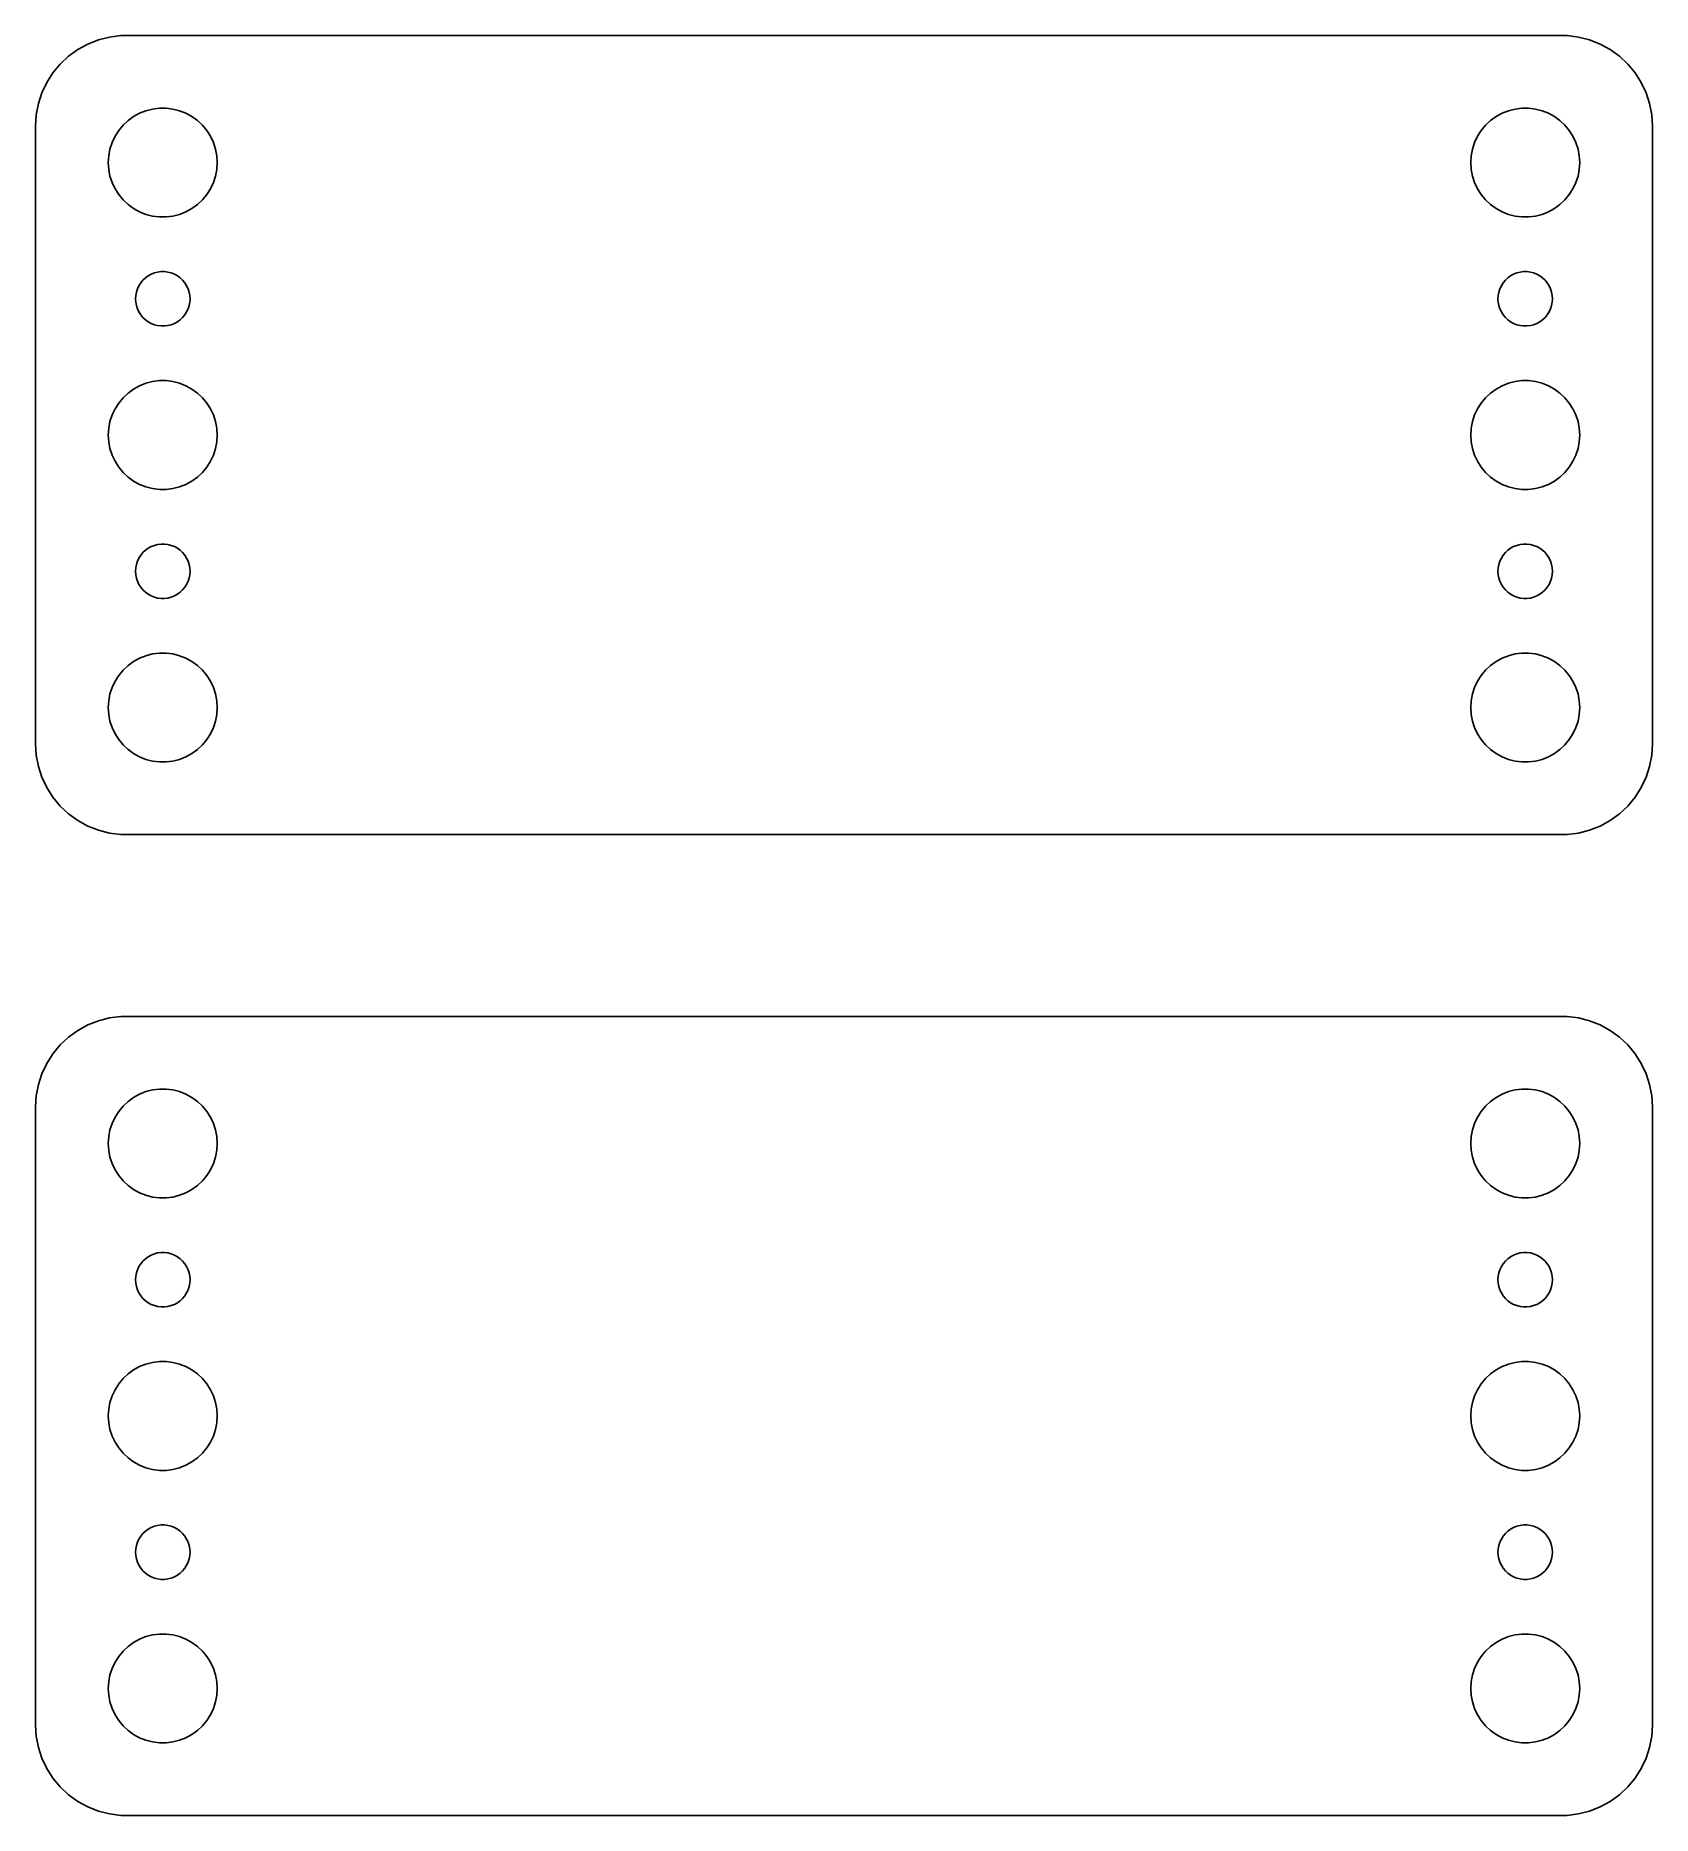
# Model space of a CAD drawing. Header units: metres. Extents: x -44.5 to 44.5, y 86 to 184.
import ezdxf

# ---------------------------------------------------------------- set-up
doc = ezdxf.new("R2010")
doc.units = ezdxf.units.M

msp = doc.modelspace()

# ---------------------------------------------------------------- linework, layer by layer
for p, q in [((-41.6289, 183.524), (-42.1791, 183.222)), ((-41.0451, 183.755), (-41.6289, 183.524)), ((-40.4369, 183.911), (-41.0451, 183.755)), ((-39.8139, 183.99), (-40.4369, 183.911)), ((39.8139, 183.99), (-39.8139, 183.99)), ((40.4369, 183.911), (39.8139, 183.99)), ((41.0451, 183.755), (40.4369, 183.911)), ((41.6289, 183.524), (41.0451, 183.755)), ((42.1791, 183.222), (41.6289, 183.524)), ((-43.1448, 182.423), (-43.5451, 181.939)), ((-42.6871, 182.853), (-43.1448, 182.423)), ((-42.1791, 183.222), (-42.6871, 182.853)), ((42.6871, 182.853), (42.1791, 183.222)), ((43.1448, 182.423), (42.6871, 182.853)), ((43.5451, 181.939), (43.1448, 182.423)), ((-43.8815, 181.409), (-44.1489, 180.841)), ((-43.5451, 181.939), (-43.8815, 181.409)), ((43.8815, 181.409), (43.5451, 181.939)), ((44.1489, 180.841), (43.8815, 181.409)), ((-44.1489, 180.841), (-44.3429, 180.243)), ((44.3429, 180.243), (44.1489, 180.841)), ((-44.4606, 179.627), (-44.5, 179)), ((-44.3429, 180.243), (-44.4606, 179.627)), ((-39.6869, 179.054), (-39.4123, 179.312)), ((-39.4123, 179.312), (-39.1075, 179.533)), ((-39.1075, 179.533), (-38.7773, 179.714)), ((-38.7773, 179.714), (-38.427, 179.853)), ((-38.427, 179.853), (-38.0621, 179.947)), ((-38.0621, 179.947), (-37.6884, 179.994)), ((-37.6884, 179.994), (-37.3116, 179.994)), ((-37.3116, 179.994), (-36.9379, 179.947)), ((-36.9379, 179.947), (-36.5729, 179.853)), ((-36.5729, 179.853), (-36.2227, 179.714)), ((-36.2227, 179.714), (-35.8925, 179.533)), ((-35.8925, 179.533), (-35.5877, 179.312)), ((-35.5877, 179.312), (-35.3131, 179.054)), ((35.3131, 179.054), (35.5877, 179.312)), ((35.5877, 179.312), (35.8925, 179.533)), ((35.8925, 179.533), (36.2227, 179.714)), ((36.2227, 179.714), (36.5729, 179.853)), ((36.5729, 179.853), (36.9379, 179.947)), ((36.9379, 179.947), (37.3116, 179.994)), ((37.3116, 179.994), (37.6884, 179.994)), ((37.6884, 179.994), (38.0621, 179.947)), ((38.0621, 179.947), (38.427, 179.853)), ((38.427, 179.853), (38.7773, 179.714)), ((38.7773, 179.714), (39.1075, 179.533)), ((39.1075, 179.533), (39.4123, 179.312)), ((39.4123, 179.312), (39.6869, 179.054)), ((44.4606, 179.627), (44.3429, 180.243)), ((44.5, 179), (44.4606, 179.627)), ((-44.5, 179), (-44.5, 145)), ((-40.2893, 178.104), (-40.1289, 178.445)), ((-40.1289, 178.445), (-39.927, 178.763)), ((-39.927, 178.763), (-39.6869, 179.054)), ((-35.3131, 179.054), (-35.0729, 178.763)), ((-35.0729, 178.763), (-34.8711, 178.445)), ((-34.8711, 178.445), (-34.7107, 178.104)), ((34.7107, 178.104), (34.8711, 178.445)), ((34.8711, 178.445), (35.0729, 178.763)), ((35.0729, 178.763), (35.3131, 179.054)), ((39.6869, 179.054), (39.927, 178.763)), ((39.927, 178.763), (40.1289, 178.445)), ((40.1289, 178.445), (40.2893, 178.104)), ((44.5, 145), (44.5, 179)), ((-40.5, 177), (-40.4763, 177.376)), ((-40.4763, 177.376), (-40.4057, 177.746)), ((-40.4057, 177.746), (-40.2893, 178.104)), ((-34.7107, 178.104), (-34.5942, 177.746)), ((-34.5942, 177.746), (-34.5237, 177.376)), ((-34.5237, 177.376), (-34.5, 177)), ((34.5, 177), (34.5237, 177.376)), ((34.5237, 177.376), (34.5942, 177.746)), ((34.5942, 177.746), (34.7107, 178.104)), ((40.2893, 178.104), (40.4057, 177.746)), ((40.4057, 177.746), (40.4763, 177.376)), ((40.4763, 177.376), (40.5, 177)), ((-40.4763, 176.624), (-40.5, 177)), ((-40.4057, 176.254), (-40.4763, 176.624)), ((-34.5237, 176.624), (-34.5942, 176.254)), ((-34.5, 177), (-34.5237, 176.624)), ((34.5237, 176.624), (34.5, 177)), ((34.5942, 176.254), (34.5237, 176.624)), ((40.4763, 176.624), (40.4057, 176.254)), ((40.5, 177), (40.4763, 176.624)), ((-40.2893, 175.896), (-40.4057, 176.254)), ((-40.1289, 175.555), (-40.2893, 175.896)), ((-39.927, 175.237), (-40.1289, 175.555)), ((-34.8711, 175.555), (-35.0729, 175.237)), ((-34.7107, 175.896), (-34.8711, 175.555)), ((-34.5942, 176.254), (-34.7107, 175.896)), ((34.7107, 175.896), (34.5942, 176.254)), ((34.8711, 175.555), (34.7107, 175.896)), ((35.0729, 175.237), (34.8711, 175.555)), ((40.1289, 175.555), (39.927, 175.237)), ((40.2893, 175.896), (40.1289, 175.555)), ((40.4057, 176.254), (40.2893, 175.896)), ((-39.6869, 174.946), (-39.927, 175.237)), ((-39.4123, 174.688), (-39.6869, 174.946)), ((-39.1075, 174.467), (-39.4123, 174.688)), ((-38.7773, 174.286), (-39.1075, 174.467)), ((-35.8925, 174.467), (-36.2227, 174.286)), ((-35.5877, 174.688), (-35.8925, 174.467)), ((-35.3131, 174.946), (-35.5877, 174.688)), ((-35.0729, 175.237), (-35.3131, 174.946)), ((35.3131, 174.946), (35.0729, 175.237)), ((35.5877, 174.688), (35.3131, 174.946)), ((35.8925, 174.467), (35.5877, 174.688)), ((36.2227, 174.286), (35.8925, 174.467)), ((39.1075, 174.467), (38.7773, 174.286)), ((39.4123, 174.688), (39.1075, 174.467)), ((39.6869, 174.946), (39.4123, 174.688)), ((39.927, 175.237), (39.6869, 174.946)), ((-38.427, 174.147), (-38.7773, 174.286)), ((-38.0621, 174.053), (-38.427, 174.147)), ((-37.6884, 174.006), (-38.0621, 174.053)), ((-37.3116, 174.006), (-37.6884, 174.006)), ((-36.9379, 174.053), (-37.3116, 174.006)), ((-36.5729, 174.147), (-36.9379, 174.053)), ((-36.2227, 174.286), (-36.5729, 174.147)), ((36.5729, 174.147), (36.2227, 174.286)), ((36.9379, 174.053), (36.5729, 174.147)), ((37.3116, 174.006), (36.9379, 174.053)), ((37.6884, 174.006), (37.3116, 174.006)), ((38.0621, 174.053), (37.6884, 174.006)), ((38.427, 174.147), (38.0621, 174.053)), ((38.7773, 174.286), (38.427, 174.147)), ((-38.7135, 170.382), (-38.5934, 170.527)), ((-38.5934, 170.527), (-38.4561, 170.656)), ((-38.4561, 170.656), (-38.3037, 170.766)), ((-38.3037, 170.766), (-38.1387, 170.857)), ((-38.1387, 170.857), (-37.9635, 170.927)), ((-37.9635, 170.927), (-37.7811, 170.973)), ((-37.7811, 170.973), (-37.5942, 170.997)), ((-37.5942, 170.997), (-37.4058, 170.997)), ((-37.4058, 170.997), (-37.2189, 170.973)), ((-37.2189, 170.973), (-37.0365, 170.927)), ((-37.0365, 170.927), (-36.8613, 170.857)), ((-36.8613, 170.857), (-36.6963, 170.766)), ((-36.6963, 170.766), (-36.5439, 170.656)), ((-36.5439, 170.656), (-36.4065, 170.527)), ((-36.4065, 170.527), (-36.2865, 170.382)), ((36.2865, 170.382), (36.4065, 170.527)), ((36.4065, 170.527), (36.5439, 170.656)), ((36.5439, 170.656), (36.6963, 170.766)), ((36.6963, 170.766), (36.8613, 170.857)), ((36.8613, 170.857), (37.0365, 170.927)), ((37.0365, 170.927), (37.2189, 170.973)), ((37.2189, 170.973), (37.4058, 170.997)), ((37.4058, 170.997), (37.5942, 170.997)), ((37.5942, 170.997), (37.7811, 170.973)), ((37.7811, 170.973), (37.9635, 170.927)), ((37.9635, 170.927), (38.1387, 170.857)), ((38.1387, 170.857), (38.3037, 170.766)), ((38.3037, 170.766), (38.4561, 170.656)), ((38.4561, 170.656), (38.5934, 170.527)), ((38.5934, 170.527), (38.7135, 170.382)), ((-39, 169.5), (-38.9882, 169.688)), ((-38.9882, 169.688), (-38.9529, 169.873)), ((-38.9529, 169.873), (-38.8947, 170.052)), ((-38.8947, 170.052), (-38.8145, 170.223)), ((-38.8145, 170.223), (-38.7135, 170.382)), ((-36.2865, 170.382), (-36.1855, 170.223)), ((-36.1855, 170.223), (-36.1053, 170.052)), ((-36.1053, 170.052), (-36.0471, 169.873)), ((-36.0471, 169.873), (-36.0118, 169.688)), ((-36.0118, 169.688), (-36, 169.5)), ((36, 169.5), (36.0118, 169.688)), ((36.0118, 169.688), (36.0471, 169.873)), ((36.0471, 169.873), (36.1053, 170.052)), ((36.1053, 170.052), (36.1855, 170.223)), ((36.1855, 170.223), (36.2865, 170.382)), ((38.7135, 170.382), (38.8145, 170.223)), ((38.8145, 170.223), (38.8947, 170.052)), ((38.8947, 170.052), (38.9529, 169.873)), ((38.9529, 169.873), (38.9882, 169.688)), ((38.9882, 169.688), (39, 169.5)), ((-38.9882, 169.312), (-39, 169.5)), ((-38.9529, 169.127), (-38.9882, 169.312)), ((-38.8947, 168.948), (-38.9529, 169.127)), ((-38.8145, 168.777), (-38.8947, 168.948)), ((-38.7135, 168.618), (-38.8145, 168.777)), ((-38.5934, 168.473), (-38.7135, 168.618)), ((-36.2865, 168.618), (-36.4065, 168.473)), ((-36.1855, 168.777), (-36.2865, 168.618)), ((-36.1053, 168.948), (-36.1855, 168.777)), ((-36.0471, 169.127), (-36.1053, 168.948)), ((-36.0118, 169.312), (-36.0471, 169.127)), ((-36, 169.5), (-36.0118, 169.312)), ((36.0118, 169.312), (36, 169.5)), ((36.0471, 169.127), (36.0118, 169.312)), ((36.1053, 168.948), (36.0471, 169.127)), ((36.1855, 168.777), (36.1053, 168.948)), ((36.2865, 168.618), (36.1855, 168.777)), ((36.4065, 168.473), (36.2865, 168.618)), ((38.7135, 168.618), (38.5934, 168.473)), ((38.8145, 168.777), (38.7135, 168.618)), ((38.8947, 168.948), (38.8145, 168.777)), ((38.9529, 169.127), (38.8947, 168.948)), ((38.9882, 169.312), (38.9529, 169.127)), ((39, 169.5), (38.9882, 169.312)), ((-38.4561, 168.344), (-38.5934, 168.473)), ((-38.3037, 168.234), (-38.4561, 168.344)), ((-38.1387, 168.143), (-38.3037, 168.234)), ((-37.9635, 168.073), (-38.1387, 168.143)), ((-37.7811, 168.027), (-37.9635, 168.073)), ((-37.5942, 168.003), (-37.7811, 168.027)), ((-37.4058, 168.003), (-37.5942, 168.003)), ((-37.2189, 168.027), (-37.4058, 168.003)), ((-37.0365, 168.073), (-37.2189, 168.027)), ((-36.8613, 168.143), (-37.0365, 168.073)), ((-36.6963, 168.234), (-36.8613, 168.143)), ((-36.5439, 168.344), (-36.6963, 168.234)), ((-36.4065, 168.473), (-36.5439, 168.344)), ((36.5439, 168.344), (36.4065, 168.473)), ((36.6963, 168.234), (36.5439, 168.344)), ((36.8613, 168.143), (36.6963, 168.234)), ((37.0365, 168.073), (36.8613, 168.143)), ((37.2189, 168.027), (37.0365, 168.073)), ((37.4058, 168.003), (37.2189, 168.027)), ((37.5942, 168.003), (37.4058, 168.003)), ((37.7811, 168.027), (37.5942, 168.003)), ((37.9635, 168.073), (37.7811, 168.027)), ((38.1387, 168.143), (37.9635, 168.073)), ((38.3037, 168.234), (38.1387, 168.143)), ((38.4561, 168.344), (38.3037, 168.234)), ((38.5934, 168.473), (38.4561, 168.344)), ((-39.1075, 164.533), (-38.7773, 164.714)), ((-38.7773, 164.714), (-38.427, 164.853)), ((-38.427, 164.853), (-38.0621, 164.947)), ((-38.0621, 164.947), (-37.6884, 164.994)), ((-37.6884, 164.994), (-37.3116, 164.994)), ((-37.3116, 164.994), (-36.9379, 164.947)), ((-36.9379, 164.947), (-36.5729, 164.853)), ((-36.5729, 164.853), (-36.2227, 164.714)), ((-36.2227, 164.714), (-35.8925, 164.533)), ((35.8925, 164.533), (36.2227, 164.714)), ((36.2227, 164.714), (36.5729, 164.853)), ((36.5729, 164.853), (36.9379, 164.947)), ((36.9379, 164.947), (37.3116, 164.994)), ((37.3116, 164.994), (37.6884, 164.994)), ((37.6884, 164.994), (38.0621, 164.947)), ((38.0621, 164.947), (38.427, 164.853)), ((38.427, 164.853), (38.7773, 164.714)), ((38.7773, 164.714), (39.1075, 164.533)), ((-40.1289, 163.445), (-39.927, 163.763)), ((-39.927, 163.763), (-39.6869, 164.054)), ((-39.6869, 164.054), (-39.4123, 164.312)), ((-39.4123, 164.312), (-39.1075, 164.533)), ((-35.8925, 164.533), (-35.5877, 164.312)), ((-35.5877, 164.312), (-35.3131, 164.054)), ((-35.3131, 164.054), (-35.0729, 163.763)), ((-35.0729, 163.763), (-34.8711, 163.445)), ((34.8711, 163.445), (35.0729, 163.763)), ((35.0729, 163.763), (35.3131, 164.054)), ((35.3131, 164.054), (35.5877, 164.312)), ((35.5877, 164.312), (35.8925, 164.533)), ((39.1075, 164.533), (39.4123, 164.312)), ((39.4123, 164.312), (39.6869, 164.054)), ((39.6869, 164.054), (39.927, 163.763)), ((39.927, 163.763), (40.1289, 163.445)), ((-40.4763, 162.376), (-40.4057, 162.746)), ((-40.4057, 162.746), (-40.2893, 163.104)), ((-40.2893, 163.104), (-40.1289, 163.445)), ((-34.8711, 163.445), (-34.7107, 163.104)), ((-34.7107, 163.104), (-34.5942, 162.746)), ((-34.5942, 162.746), (-34.5237, 162.376)), ((34.5237, 162.376), (34.5942, 162.746)), ((34.5942, 162.746), (34.7107, 163.104)), ((34.7107, 163.104), (34.8711, 163.445)), ((40.1289, 163.445), (40.2893, 163.104)), ((40.2893, 163.104), (40.4057, 162.746)), ((40.4057, 162.746), (40.4763, 162.376)), ((-40.5, 162), (-40.4763, 162.376)), ((-40.4763, 161.624), (-40.5, 162)), ((-34.5237, 162.376), (-34.5, 162)), ((-34.5, 162), (-34.5237, 161.624)), ((34.5, 162), (34.5237, 162.376)), ((34.5237, 161.624), (34.5, 162)), ((40.4763, 162.376), (40.5, 162)), ((40.5, 162), (40.4763, 161.624)), ((-40.4057, 161.254), (-40.4763, 161.624)), ((-40.2893, 160.896), (-40.4057, 161.254)), ((-40.1289, 160.555), (-40.2893, 160.896)), ((-34.7107, 160.896), (-34.8711, 160.555)), ((-34.5942, 161.254), (-34.7107, 160.896)), ((-34.5237, 161.624), (-34.5942, 161.254)), ((34.5942, 161.254), (34.5237, 161.624)), ((34.7107, 160.896), (34.5942, 161.254)), ((34.8711, 160.555), (34.7107, 160.896)), ((40.2893, 160.896), (40.1289, 160.555)), ((40.4057, 161.254), (40.2893, 160.896)), ((40.4763, 161.624), (40.4057, 161.254)), ((-39.927, 160.237), (-40.1289, 160.555)), ((-39.6869, 159.946), (-39.927, 160.237)), ((-39.4123, 159.688), (-39.6869, 159.946)), ((-35.3131, 159.946), (-35.5877, 159.688)), ((-35.0729, 160.237), (-35.3131, 159.946)), ((-34.8711, 160.555), (-35.0729, 160.237)), ((35.0729, 160.237), (34.8711, 160.555)), ((35.3131, 159.946), (35.0729, 160.237)), ((35.5877, 159.688), (35.3131, 159.946)), ((39.6869, 159.946), (39.4123, 159.688)), ((39.927, 160.237), (39.6869, 159.946)), ((40.1289, 160.555), (39.927, 160.237)), ((-39.1075, 159.467), (-39.4123, 159.688)), ((-38.7773, 159.286), (-39.1075, 159.467)), ((-38.427, 159.147), (-38.7773, 159.286)), ((-38.0621, 159.053), (-38.427, 159.147)), ((-37.6884, 159.006), (-38.0621, 159.053)), ((-37.3116, 159.006), (-37.6884, 159.006)), ((-36.9379, 159.053), (-37.3116, 159.006)), ((-36.5729, 159.147), (-36.9379, 159.053)), ((-36.2227, 159.286), (-36.5729, 159.147)), ((-35.8925, 159.467), (-36.2227, 159.286)), ((-35.5877, 159.688), (-35.8925, 159.467)), ((35.8925, 159.467), (35.5877, 159.688)), ((36.2227, 159.286), (35.8925, 159.467)), ((36.5729, 159.147), (36.2227, 159.286)), ((36.9379, 159.053), (36.5729, 159.147)), ((37.3116, 159.006), (36.9379, 159.053)), ((37.6884, 159.006), (37.3116, 159.006)), ((38.0621, 159.053), (37.6884, 159.006)), ((38.427, 159.147), (38.0621, 159.053)), ((38.7773, 159.286), (38.427, 159.147)), ((39.1075, 159.467), (38.7773, 159.286)), ((39.4123, 159.688), (39.1075, 159.467)), ((-38.3037, 155.766), (-38.1387, 155.857)), ((-38.1387, 155.857), (-37.9635, 155.927)), ((-37.9635, 155.927), (-37.7811, 155.973)), ((-37.7811, 155.973), (-37.5942, 155.997)), ((-37.5942, 155.997), (-37.4058, 155.997)), ((-37.4058, 155.997), (-37.2189, 155.973)), ((-37.2189, 155.973), (-37.0365, 155.927)), ((-37.0365, 155.927), (-36.8613, 155.857)), ((-36.8613, 155.857), (-36.6963, 155.766)), ((36.6963, 155.766), (36.8613, 155.857)), ((36.8613, 155.857), (37.0365, 155.927)), ((37.0365, 155.927), (37.2189, 155.973)), ((37.2189, 155.973), (37.4058, 155.997)), ((37.4058, 155.997), (37.5942, 155.997)), ((37.5942, 155.997), (37.7811, 155.973)), ((37.7811, 155.973), (37.9635, 155.927)), ((37.9635, 155.927), (38.1387, 155.857)), ((38.1387, 155.857), (38.3037, 155.766)), ((-38.9882, 154.688), (-38.9529, 154.873)), ((-38.9529, 154.873), (-38.8947, 155.052)), ((-38.8947, 155.052), (-38.8145, 155.223)), ((-38.8145, 155.223), (-38.7135, 155.382)), ((-38.7135, 155.382), (-38.5934, 155.527)), ((-38.5934, 155.527), (-38.4561, 155.656)), ((-38.4561, 155.656), (-38.3037, 155.766)), ((-36.6963, 155.766), (-36.5439, 155.656)), ((-36.5439, 155.656), (-36.4065, 155.527)), ((-36.4065, 155.527), (-36.2865, 155.382)), ((-36.2865, 155.382), (-36.1855, 155.223)), ((-36.1855, 155.223), (-36.1053, 155.052)), ((-36.1053, 155.052), (-36.0471, 154.873)), ((-36.0471, 154.873), (-36.0118, 154.688)), ((36.0118, 154.688), (36.0471, 154.873)), ((36.0471, 154.873), (36.1053, 155.052)), ((36.1053, 155.052), (36.1855, 155.223)), ((36.1855, 155.223), (36.2865, 155.382)), ((36.2865, 155.382), (36.4065, 155.527)), ((36.4065, 155.527), (36.5439, 155.656)), ((36.5439, 155.656), (36.6963, 155.766)), ((38.3037, 155.766), (38.4561, 155.656)), ((38.4561, 155.656), (38.5934, 155.527)), ((38.5934, 155.527), (38.7135, 155.382)), ((38.7135, 155.382), (38.8145, 155.223)), ((38.8145, 155.223), (38.8947, 155.052)), ((38.8947, 155.052), (38.9529, 154.873)), ((38.9529, 154.873), (38.9882, 154.688)), ((-39, 154.5), (-38.9882, 154.688)), ((-38.9882, 154.312), (-39, 154.5)), ((-38.9529, 154.127), (-38.9882, 154.312)), ((-38.8947, 153.948), (-38.9529, 154.127)), ((-38.8145, 153.777), (-38.8947, 153.948)), ((-36.1053, 153.948), (-36.1855, 153.777)), ((-36.0471, 154.127), (-36.1053, 153.948)), ((-36.0118, 154.312), (-36.0471, 154.127)), ((-36.0118, 154.688), (-36, 154.5)), ((-36, 154.5), (-36.0118, 154.312)), ((36, 154.5), (36.0118, 154.688)), ((36.0118, 154.312), (36, 154.5)), ((36.0471, 154.127), (36.0118, 154.312)), ((36.1053, 153.948), (36.0471, 154.127)), ((36.1855, 153.777), (36.1053, 153.948)), ((38.8947, 153.948), (38.8145, 153.777)), ((38.9529, 154.127), (38.8947, 153.948)), ((38.9882, 154.312), (38.9529, 154.127)), ((38.9882, 154.688), (39, 154.5)), ((39, 154.5), (38.9882, 154.312)), ((-38.7135, 153.618), (-38.8145, 153.777)), ((-38.5934, 153.473), (-38.7135, 153.618)), ((-38.4561, 153.344), (-38.5934, 153.473)), ((-38.3037, 153.234), (-38.4561, 153.344)), ((-38.1387, 153.143), (-38.3037, 153.234)), ((-37.9635, 153.073), (-38.1387, 153.143)), ((-37.7811, 153.027), (-37.9635, 153.073)), ((-37.5942, 153.003), (-37.7811, 153.027)), ((-37.4058, 153.003), (-37.5942, 153.003)), ((-37.2189, 153.027), (-37.4058, 153.003)), ((-37.0365, 153.073), (-37.2189, 153.027)), ((-36.8613, 153.143), (-37.0365, 153.073)), ((-36.6963, 153.234), (-36.8613, 153.143)), ((-36.5439, 153.344), (-36.6963, 153.234)), ((-36.4065, 153.473), (-36.5439, 153.344)), ((-36.2865, 153.618), (-36.4065, 153.473)), ((-36.1855, 153.777), (-36.2865, 153.618)), ((36.2865, 153.618), (36.1855, 153.777)), ((36.4065, 153.473), (36.2865, 153.618)), ((36.5439, 153.344), (36.4065, 153.473)), ((36.6963, 153.234), (36.5439, 153.344)), ((36.8613, 153.143), (36.6963, 153.234)), ((37.0365, 153.073), (36.8613, 153.143)), ((37.2189, 153.027), (37.0365, 153.073)), ((37.4058, 153.003), (37.2189, 153.027)), ((37.5942, 153.003), (37.4058, 153.003)), ((37.7811, 153.027), (37.5942, 153.003)), ((37.9635, 153.073), (37.7811, 153.027)), ((38.1387, 153.143), (37.9635, 153.073)), ((38.3037, 153.234), (38.1387, 153.143)), ((38.4561, 153.344), (38.3037, 153.234)), ((38.5934, 153.473), (38.4561, 153.344)), ((38.7135, 153.618), (38.5934, 153.473)), ((38.8145, 153.777), (38.7135, 153.618)), ((-38.427, 149.853), (-38.0621, 149.947)), ((-38.0621, 149.947), (-37.6884, 149.994)), ((-37.6884, 149.994), (-37.3116, 149.994)), ((-37.3116, 149.994), (-36.9379, 149.947)), ((-36.9379, 149.947), (-36.5729, 149.853)), ((36.5729, 149.853), (36.9379, 149.947)), ((36.9379, 149.947), (37.3116, 149.994)), ((37.3116, 149.994), (37.6884, 149.994)), ((37.6884, 149.994), (38.0621, 149.947)), ((38.0621, 149.947), (38.427, 149.853)), ((-39.927, 148.763), (-39.6869, 149.054)), ((-39.6869, 149.054), (-39.4123, 149.312)), ((-39.4123, 149.312), (-39.1075, 149.533)), ((-39.1075, 149.533), (-38.7773, 149.714)), ((-38.7773, 149.714), (-38.427, 149.853)), ((-36.5729, 149.853), (-36.2227, 149.714)), ((-36.2227, 149.714), (-35.8925, 149.533)), ((-35.8925, 149.533), (-35.5877, 149.312)), ((-35.5877, 149.312), (-35.3131, 149.054)), ((-35.3131, 149.054), (-35.0729, 148.763)), ((35.0729, 148.763), (35.3131, 149.054)), ((35.3131, 149.054), (35.5877, 149.312)), ((35.5877, 149.312), (35.8925, 149.533)), ((35.8925, 149.533), (36.2227, 149.714)), ((36.2227, 149.714), (36.5729, 149.853)), ((38.427, 149.853), (38.7773, 149.714)), ((38.7773, 149.714), (39.1075, 149.533)), ((39.1075, 149.533), (39.4123, 149.312)), ((39.4123, 149.312), (39.6869, 149.054)), ((39.6869, 149.054), (39.927, 148.763)), ((-40.4057, 147.746), (-40.2893, 148.104)), ((-40.2893, 148.104), (-40.1289, 148.445)), ((-40.1289, 148.445), (-39.927, 148.763)), ((-35.0729, 148.763), (-34.8711, 148.445)), ((-34.8711, 148.445), (-34.7107, 148.104)), ((-34.7107, 148.104), (-34.5942, 147.746)), ((34.5942, 147.746), (34.7107, 148.104)), ((34.7107, 148.104), (34.8711, 148.445)), ((34.8711, 148.445), (35.0729, 148.763)), ((39.927, 148.763), (40.1289, 148.445)), ((40.1289, 148.445), (40.2893, 148.104)), ((40.2893, 148.104), (40.4057, 147.746)), ((-40.5, 147), (-40.4763, 147.376)), ((-40.4763, 146.624), (-40.5, 147)), ((-40.4763, 147.376), (-40.4057, 147.746)), ((-34.5942, 147.746), (-34.5237, 147.376)), ((-34.5237, 147.376), (-34.5, 147)), ((-34.5, 147), (-34.5237, 146.624)), ((34.5, 147), (34.5237, 147.376)), ((34.5237, 146.624), (34.5, 147)), ((34.5237, 147.376), (34.5942, 147.746)), ((40.4057, 147.746), (40.4763, 147.376)), ((40.4763, 147.376), (40.5, 147)), ((40.5, 147), (40.4763, 146.624)), ((-40.4057, 146.254), (-40.4763, 146.624)), ((-40.2893, 145.896), (-40.4057, 146.254)), ((-34.5942, 146.254), (-34.7107, 145.896)), ((-34.5237, 146.624), (-34.5942, 146.254)), ((34.5942, 146.254), (34.5237, 146.624)), ((34.7107, 145.896), (34.5942, 146.254)), ((40.4057, 146.254), (40.2893, 145.896)), ((40.4763, 146.624), (40.4057, 146.254)), ((-40.1289, 145.555), (-40.2893, 145.896)), ((-39.927, 145.237), (-40.1289, 145.555)), ((-39.6869, 144.946), (-39.927, 145.237)), ((-35.0729, 145.237), (-35.3131, 144.946)), ((-34.8711, 145.555), (-35.0729, 145.237)), ((-34.7107, 145.896), (-34.8711, 145.555)), ((34.8711, 145.555), (34.7107, 145.896)), ((35.0729, 145.237), (34.8711, 145.555)), ((35.3131, 144.946), (35.0729, 145.237)), ((39.927, 145.237), (39.6869, 144.946)), ((40.1289, 145.555), (39.927, 145.237)), ((40.2893, 145.896), (40.1289, 145.555)), ((-44.5, 145), (-44.4606, 144.373)), ((-44.4606, 144.373), (-44.3429, 143.757)), ((-39.4123, 144.688), (-39.6869, 144.946)), ((-39.1075, 144.467), (-39.4123, 144.688)), ((-38.7773, 144.286), (-39.1075, 144.467)), ((-38.427, 144.147), (-38.7773, 144.286)), ((-38.0621, 144.053), (-38.427, 144.147)), ((-37.6884, 144.006), (-38.0621, 144.053)), ((-36.9379, 144.053), (-37.3116, 144.006)), ((-36.5729, 144.147), (-36.9379, 144.053)), ((-36.2227, 144.286), (-36.5729, 144.147)), ((-35.8925, 144.467), (-36.2227, 144.286)), ((-35.5877, 144.688), (-35.8925, 144.467)), ((-35.3131, 144.946), (-35.5877, 144.688)), ((35.5877, 144.688), (35.3131, 144.946)), ((35.8925, 144.467), (35.5877, 144.688)), ((36.2227, 144.286), (35.8925, 144.467)), ((36.5729, 144.147), (36.2227, 144.286)), ((36.9379, 144.053), (36.5729, 144.147)), ((37.3116, 144.006), (36.9379, 144.053)), ((38.0621, 144.053), (37.6884, 144.006)), ((38.427, 144.147), (38.0621, 144.053)), ((38.7773, 144.286), (38.427, 144.147)), ((39.1075, 144.467), (38.7773, 144.286)), ((39.4123, 144.688), (39.1075, 144.467)), ((39.6869, 144.946), (39.4123, 144.688)), ((44.3429, 143.757), (44.4606, 144.373)), ((44.4606, 144.373), (44.5, 145)), ((-44.3429, 143.757), (-44.1489, 143.159)), ((-44.1489, 143.159), (-43.8815, 142.591)), ((-37.3116, 144.006), (-37.6884, 144.006)), ((37.6884, 144.006), (37.3116, 144.006)), ((43.8815, 142.591), (44.1489, 143.159)), ((44.1489, 143.159), (44.3429, 143.757)), ((-43.8815, 142.591), (-43.5451, 142.061)), ((43.5451, 142.061), (43.8815, 142.591)), ((-43.5451, 142.061), (-43.1448, 141.577)), ((-43.1448, 141.577), (-42.6871, 141.147)), ((-42.6871, 141.147), (-42.1791, 140.778)), ((42.1791, 140.778), (42.6871, 141.147)), ((42.6871, 141.147), (43.1448, 141.577)), ((43.1448, 141.577), (43.5451, 142.061)), ((-42.1791, 140.778), (-41.6289, 140.476)), ((-41.6289, 140.476), (-41.0451, 140.245)), ((-41.0451, 140.245), (-40.4369, 140.089)), ((40.4369, 140.089), (41.0451, 140.245)), ((41.0451, 140.245), (41.6289, 140.476)), ((41.6289, 140.476), (42.1791, 140.778)), ((-40.4369, 140.089), (-39.8139, 140.01)), ((-39.8139, 140.01), (39.8139, 140.01)), ((39.8139, 140.01), (40.4369, 140.089)), ((-41.6289, 129.524), (-42.1791, 129.222)), ((-41.0451, 129.755), (-41.6289, 129.524)), ((-40.4369, 129.911), (-41.0451, 129.755)), ((-39.8139, 129.99), (-40.4369, 129.911)), ((39.8139, 129.99), (-39.8139, 129.99)), ((40.4369, 129.911), (39.8139, 129.99)), ((41.0451, 129.755), (40.4369, 129.911)), ((41.6289, 129.524), (41.0451, 129.755)), ((42.1791, 129.222), (41.6289, 129.524)), ((-43.1448, 128.423), (-43.5451, 127.939)), ((-42.6871, 128.853), (-43.1448, 128.423)), ((-42.1791, 129.222), (-42.6871, 128.853)), ((42.6871, 128.853), (42.1791, 129.222)), ((43.1448, 128.423), (42.6871, 128.853)), ((43.5451, 127.939), (43.1448, 128.423)), ((-43.8815, 127.409), (-44.1489, 126.841)), ((-43.5451, 127.939), (-43.8815, 127.409)), ((43.8815, 127.409), (43.5451, 127.939)), ((44.1489, 126.841), (43.8815, 127.409)), ((-44.1489, 126.841), (-44.3429, 126.243)), ((44.3429, 126.243), (44.1489, 126.841)), ((-44.4606, 125.627), (-44.5, 125)), ((-44.3429, 126.243), (-44.4606, 125.627)), ((-39.4123, 125.312), (-39.1075, 125.533)), ((-39.1075, 125.533), (-38.7773, 125.714)), ((-38.7773, 125.714), (-38.427, 125.853)), ((-38.427, 125.853), (-38.0621, 125.947)), ((-38.0621, 125.947), (-37.6884, 125.994)), ((-37.6884, 125.994), (-37.3116, 125.994)), ((-37.3116, 125.994), (-36.9379, 125.947)), ((-36.9379, 125.947), (-36.5729, 125.853)), ((-36.5729, 125.853), (-36.2227, 125.714)), ((-36.2227, 125.714), (-35.8925, 125.533)), ((-35.8925, 125.533), (-35.5877, 125.312)), ((35.5877, 125.312), (35.8925, 125.533)), ((35.8925, 125.533), (36.2227, 125.714)), ((36.2227, 125.714), (36.5729, 125.853)), ((36.5729, 125.853), (36.9379, 125.947)), ((36.9379, 125.947), (37.3116, 125.994)), ((37.3116, 125.994), (37.6884, 125.994)), ((37.6884, 125.994), (38.0621, 125.947)), ((38.0621, 125.947), (38.427, 125.853)), ((38.427, 125.853), (38.7773, 125.714)), ((38.7773, 125.714), (39.1075, 125.533)), ((39.1075, 125.533), (39.4123, 125.312)), ((44.4606, 125.627), (44.3429, 126.243)), ((44.5, 125), (44.4606, 125.627)), ((-44.5, 125), (-44.5, 91)), ((-40.2893, 124.104), (-40.1289, 124.445)), ((-40.1289, 124.445), (-39.927, 124.763)), ((-39.927, 124.763), (-39.6869, 125.054)), ((-39.6869, 125.054), (-39.4123, 125.312)), ((-35.5877, 125.312), (-35.3131, 125.054)), ((-35.3131, 125.054), (-35.0729, 124.763)), ((-35.0729, 124.763), (-34.8711, 124.445)), ((-34.8711, 124.445), (-34.7107, 124.104)), ((34.7107, 124.104), (34.8711, 124.445)), ((34.8711, 124.445), (35.0729, 124.763)), ((35.0729, 124.763), (35.3131, 125.054)), ((35.3131, 125.054), (35.5877, 125.312)), ((39.4123, 125.312), (39.6869, 125.054)), ((39.6869, 125.054), (39.927, 124.763)), ((39.927, 124.763), (40.1289, 124.445)), ((40.1289, 124.445), (40.2893, 124.104)), ((44.5, 91), (44.5, 125)), ((-40.4763, 123.376), (-40.4057, 123.746)), ((-40.4057, 123.746), (-40.2893, 124.104)), ((-34.7107, 124.104), (-34.5942, 123.746)), ((-34.5942, 123.746), (-34.5237, 123.376)), ((34.5237, 123.376), (34.5942, 123.746)), ((34.5942, 123.746), (34.7107, 124.104)), ((40.2893, 124.104), (40.4057, 123.746)), ((40.4057, 123.746), (40.4763, 123.376)), ((-40.5, 123), (-40.4763, 123.376)), ((-40.4763, 122.624), (-40.5, 123)), ((-40.4057, 122.254), (-40.4763, 122.624)), ((-34.5237, 122.624), (-34.5942, 122.254)), ((-34.5237, 123.376), (-34.5, 123)), ((-34.5, 123), (-34.5237, 122.624)), ((34.5, 123), (34.5237, 123.376)), ((34.5237, 122.624), (34.5, 123)), ((34.5942, 122.254), (34.5237, 122.624)), ((40.4763, 122.624), (40.4057, 122.254)), ((40.4763, 123.376), (40.5, 123)), ((40.5, 123), (40.4763, 122.624)), ((-40.2893, 121.896), (-40.4057, 122.254)), ((-40.1289, 121.555), (-40.2893, 121.896)), ((-39.927, 121.237), (-40.1289, 121.555)), ((-34.8711, 121.555), (-35.0729, 121.237)), ((-34.7107, 121.896), (-34.8711, 121.555)), ((-34.5942, 122.254), (-34.7107, 121.896)), ((34.7107, 121.896), (34.5942, 122.254)), ((34.8711, 121.555), (34.7107, 121.896)), ((35.0729, 121.237), (34.8711, 121.555)), ((40.1289, 121.555), (39.927, 121.237)), ((40.2893, 121.896), (40.1289, 121.555)), ((40.4057, 122.254), (40.2893, 121.896)), ((-39.6869, 120.946), (-39.927, 121.237)), ((-39.4123, 120.688), (-39.6869, 120.946)), ((-39.1075, 120.467), (-39.4123, 120.688)), ((-35.5877, 120.688), (-35.8925, 120.467)), ((-35.3131, 120.946), (-35.5877, 120.688)), ((-35.0729, 121.237), (-35.3131, 120.946)), ((35.3131, 120.946), (35.0729, 121.237)), ((35.5877, 120.688), (35.3131, 120.946)), ((35.8925, 120.467), (35.5877, 120.688)), ((39.4123, 120.688), (39.1075, 120.467)), ((39.6869, 120.946), (39.4123, 120.688)), ((39.927, 121.237), (39.6869, 120.946)), ((-38.7773, 120.286), (-39.1075, 120.467)), ((-38.427, 120.147), (-38.7773, 120.286)), ((-38.0621, 120.053), (-38.427, 120.147)), ((-37.6884, 120.006), (-38.0621, 120.053)), ((-37.3116, 120.006), (-37.6884, 120.006)), ((-36.9379, 120.053), (-37.3116, 120.006)), ((-36.5729, 120.147), (-36.9379, 120.053)), ((-36.2227, 120.286), (-36.5729, 120.147)), ((-35.8925, 120.467), (-36.2227, 120.286)), ((36.2227, 120.286), (35.8925, 120.467)), ((36.5729, 120.147), (36.2227, 120.286)), ((36.9379, 120.053), (36.5729, 120.147)), ((37.3116, 120.006), (36.9379, 120.053)), ((37.6884, 120.006), (37.3116, 120.006)), ((38.0621, 120.053), (37.6884, 120.006)), ((38.427, 120.147), (38.0621, 120.053)), ((38.7773, 120.286), (38.427, 120.147)), ((39.1075, 120.467), (38.7773, 120.286)), ((-38.5934, 116.527), (-38.4561, 116.656)), ((-38.4561, 116.656), (-38.3037, 116.766)), ((-38.3037, 116.766), (-38.1387, 116.857)), ((-38.1387, 116.857), (-37.9635, 116.927)), ((-37.9635, 116.927), (-37.7811, 116.973)), ((-37.7811, 116.973), (-37.5942, 116.997)), ((-37.5942, 116.997), (-37.4058, 116.997)), ((-37.4058, 116.997), (-37.2189, 116.973)), ((-37.2189, 116.973), (-37.0365, 116.927)), ((-37.0365, 116.927), (-36.8613, 116.857)), ((-36.8613, 116.857), (-36.6963, 116.766)), ((-36.6963, 116.766), (-36.5439, 116.656)), ((-36.5439, 116.656), (-36.4065, 116.527)), ((36.4065, 116.527), (36.5439, 116.656)), ((36.5439, 116.656), (36.6963, 116.766)), ((36.6963, 116.766), (36.8613, 116.857)), ((36.8613, 116.857), (37.0365, 116.927)), ((37.0365, 116.927), (37.2189, 116.973)), ((37.2189, 116.973), (37.4058, 116.997)), ((37.4058, 116.997), (37.5942, 116.997)), ((37.5942, 116.997), (37.7811, 116.973)), ((37.7811, 116.973), (37.9635, 116.927)), ((37.9635, 116.927), (38.1387, 116.857)), ((38.1387, 116.857), (38.3037, 116.766)), ((38.3037, 116.766), (38.4561, 116.656)), ((38.4561, 116.656), (38.5934, 116.527)), ((-39, 115.5), (-38.9882, 115.688)), ((-38.9882, 115.688), (-38.9529, 115.873)), ((-38.9529, 115.873), (-38.8947, 116.052)), ((-38.8947, 116.052), (-38.8145, 116.223)), ((-38.8145, 116.223), (-38.7135, 116.382)), ((-38.7135, 116.382), (-38.5934, 116.527)), ((-36.4065, 116.527), (-36.2865, 116.382)), ((-36.2865, 116.382), (-36.1855, 116.223)), ((-36.1855, 116.223), (-36.1053, 116.052)), ((-36.1053, 116.052), (-36.0471, 115.873)), ((-36.0471, 115.873), (-36.0118, 115.688)), ((-36.0118, 115.688), (-36, 115.5)), ((36, 115.5), (36.0118, 115.688)), ((36.0118, 115.688), (36.0471, 115.873)), ((36.0471, 115.873), (36.1053, 116.052)), ((36.1053, 116.052), (36.1855, 116.223)), ((36.1855, 116.223), (36.2865, 116.382)), ((36.2865, 116.382), (36.4065, 116.527)), ((38.5934, 116.527), (38.7135, 116.382)), ((38.7135, 116.382), (38.8145, 116.223)), ((38.8145, 116.223), (38.8947, 116.052)), ((38.8947, 116.052), (38.9529, 115.873)), ((38.9529, 115.873), (38.9882, 115.688)), ((38.9882, 115.688), (39, 115.5)), ((-38.9882, 115.312), (-39, 115.5)), ((-38.9529, 115.127), (-38.9882, 115.312)), ((-38.8947, 114.948), (-38.9529, 115.127)), ((-38.8145, 114.777), (-38.8947, 114.948)), ((-38.7135, 114.618), (-38.8145, 114.777)), ((-36.1855, 114.777), (-36.2865, 114.618)), ((-36.1053, 114.948), (-36.1855, 114.777)), ((-36.0471, 115.127), (-36.1053, 114.948)), ((-36.0118, 115.312), (-36.0471, 115.127)), ((-36, 115.5), (-36.0118, 115.312)), ((36.0118, 115.312), (36, 115.5)), ((36.0471, 115.127), (36.0118, 115.312)), ((36.1053, 114.948), (36.0471, 115.127)), ((36.1855, 114.777), (36.1053, 114.948)), ((36.2865, 114.618), (36.1855, 114.777)), ((38.8145, 114.777), (38.7135, 114.618)), ((38.8947, 114.948), (38.8145, 114.777)), ((38.9529, 115.127), (38.8947, 114.948)), ((38.9882, 115.312), (38.9529, 115.127)), ((39, 115.5), (38.9882, 115.312)), ((-38.5934, 114.473), (-38.7135, 114.618)), ((-38.4561, 114.344), (-38.5934, 114.473)), ((-38.3037, 114.234), (-38.4561, 114.344)), ((-38.1387, 114.143), (-38.3037, 114.234)), ((-37.9635, 114.073), (-38.1387, 114.143)), ((-37.7811, 114.027), (-37.9635, 114.073)), ((-37.5942, 114.003), (-37.7811, 114.027)), ((-37.4058, 114.003), (-37.5942, 114.003)), ((-37.2189, 114.027), (-37.4058, 114.003)), ((-37.0365, 114.073), (-37.2189, 114.027)), ((-36.8613, 114.143), (-37.0365, 114.073)), ((-36.6963, 114.234), (-36.8613, 114.143)), ((-36.5439, 114.344), (-36.6963, 114.234)), ((-36.4065, 114.473), (-36.5439, 114.344)), ((-36.2865, 114.618), (-36.4065, 114.473)), ((36.4065, 114.473), (36.2865, 114.618)), ((36.5439, 114.344), (36.4065, 114.473)), ((36.6963, 114.234), (36.5439, 114.344)), ((36.8613, 114.143), (36.6963, 114.234)), ((37.0365, 114.073), (36.8613, 114.143)), ((37.2189, 114.027), (37.0365, 114.073)), ((37.4058, 114.003), (37.2189, 114.027)), ((37.5942, 114.003), (37.4058, 114.003)), ((37.7811, 114.027), (37.5942, 114.003)), ((37.9635, 114.073), (37.7811, 114.027)), ((38.1387, 114.143), (37.9635, 114.073)), ((38.3037, 114.234), (38.1387, 114.143)), ((38.4561, 114.344), (38.3037, 114.234)), ((38.5934, 114.473), (38.4561, 114.344)), ((38.7135, 114.618), (38.5934, 114.473)), ((-38.7773, 110.714), (-38.427, 110.853)), ((-38.427, 110.853), (-38.0621, 110.947)), ((-38.0621, 110.947), (-37.6884, 110.994)), ((-37.6884, 110.994), (-37.3116, 110.994)), ((-37.3116, 110.994), (-36.9379, 110.947)), ((-36.9379, 110.947), (-36.5729, 110.853)), ((-36.5729, 110.853), (-36.2227, 110.714)), ((36.2227, 110.714), (36.5729, 110.853)), ((36.5729, 110.853), (36.9379, 110.947)), ((36.9379, 110.947), (37.3116, 110.994)), ((37.3116, 110.994), (37.6884, 110.994)), ((37.6884, 110.994), (38.0621, 110.947)), ((38.0621, 110.947), (38.427, 110.853)), ((38.427, 110.853), (38.7773, 110.714)), ((-40.1289, 109.445), (-39.927, 109.763)), ((-39.927, 109.763), (-39.6869, 110.054)), ((-39.6869, 110.054), (-39.4123, 110.312)), ((-39.4123, 110.312), (-39.1075, 110.533)), ((-39.1075, 110.533), (-38.7773, 110.714)), ((-36.2227, 110.714), (-35.8925, 110.533)), ((-35.8925, 110.533), (-35.5877, 110.312)), ((-35.5877, 110.312), (-35.3131, 110.054)), ((-35.3131, 110.054), (-35.0729, 109.763)), ((-35.0729, 109.763), (-34.8711, 109.445)), ((34.8711, 109.445), (35.0729, 109.763)), ((35.0729, 109.763), (35.3131, 110.054)), ((35.3131, 110.054), (35.5877, 110.312)), ((35.5877, 110.312), (35.8925, 110.533)), ((35.8925, 110.533), (36.2227, 110.714)), ((38.7773, 110.714), (39.1075, 110.533)), ((39.1075, 110.533), (39.4123, 110.312)), ((39.4123, 110.312), (39.6869, 110.054)), ((39.6869, 110.054), (39.927, 109.763)), ((39.927, 109.763), (40.1289, 109.445)), ((-40.4057, 108.746), (-40.2893, 109.104)), ((-40.2893, 109.104), (-40.1289, 109.445)), ((-34.8711, 109.445), (-34.7107, 109.104)), ((-34.7107, 109.104), (-34.5942, 108.746)), ((34.5942, 108.746), (34.7107, 109.104)), ((34.7107, 109.104), (34.8711, 109.445)), ((40.1289, 109.445), (40.2893, 109.104)), ((40.2893, 109.104), (40.4057, 108.746)), ((-40.5, 108), (-40.4763, 108.376)), ((-40.4763, 107.624), (-40.5, 108)), ((-40.4763, 108.376), (-40.4057, 108.746)), ((-34.5942, 108.746), (-34.5237, 108.376)), ((-34.5237, 108.376), (-34.5, 108)), ((-34.5, 108), (-34.5237, 107.624)), ((34.5, 108), (34.5237, 108.376)), ((34.5237, 107.624), (34.5, 108)), ((34.5237, 108.376), (34.5942, 108.746)), ((40.4057, 108.746), (40.4763, 108.376)), ((40.4763, 108.376), (40.5, 108)), ((40.5, 108), (40.4763, 107.624)), ((-40.4057, 107.254), (-40.4763, 107.624)), ((-40.2893, 106.896), (-40.4057, 107.254)), ((-40.1289, 106.555), (-40.2893, 106.896)), ((-34.7107, 106.896), (-34.8711, 106.555)), ((-34.5942, 107.254), (-34.7107, 106.896)), ((-34.5237, 107.624), (-34.5942, 107.254)), ((34.5942, 107.254), (34.5237, 107.624)), ((34.7107, 106.896), (34.5942, 107.254)), ((34.8711, 106.555), (34.7107, 106.896)), ((40.2893, 106.896), (40.1289, 106.555)), ((40.4057, 107.254), (40.2893, 106.896)), ((40.4763, 107.624), (40.4057, 107.254)), ((-39.927, 106.237), (-40.1289, 106.555)), ((-39.6869, 105.946), (-39.927, 106.237)), ((-39.4123, 105.688), (-39.6869, 105.946)), ((-35.3131, 105.946), (-35.5877, 105.688)), ((-35.0729, 106.237), (-35.3131, 105.946)), ((-34.8711, 106.555), (-35.0729, 106.237)), ((35.0729, 106.237), (34.8711, 106.555)), ((35.3131, 105.946), (35.0729, 106.237)), ((35.5877, 105.688), (35.3131, 105.946)), ((39.6869, 105.946), (39.4123, 105.688)), ((39.927, 106.237), (39.6869, 105.946)), ((40.1289, 106.555), (39.927, 106.237)), ((-39.1075, 105.467), (-39.4123, 105.688)), ((-38.7773, 105.286), (-39.1075, 105.467)), ((-38.427, 105.147), (-38.7773, 105.286)), ((-38.0621, 105.053), (-38.427, 105.147)), ((-37.6884, 105.006), (-38.0621, 105.053)), ((-37.3116, 105.006), (-37.6884, 105.006)), ((-36.9379, 105.053), (-37.3116, 105.006)), ((-36.5729, 105.147), (-36.9379, 105.053)), ((-36.2227, 105.286), (-36.5729, 105.147)), ((-35.8925, 105.467), (-36.2227, 105.286)), ((-35.5877, 105.688), (-35.8925, 105.467)), ((35.8925, 105.467), (35.5877, 105.688)), ((36.2227, 105.286), (35.8925, 105.467)), ((36.5729, 105.147), (36.2227, 105.286)), ((36.9379, 105.053), (36.5729, 105.147)), ((37.3116, 105.006), (36.9379, 105.053)), ((37.6884, 105.006), (37.3116, 105.006)), ((38.0621, 105.053), (37.6884, 105.006)), ((38.427, 105.147), (38.0621, 105.053)), ((38.7773, 105.286), (38.427, 105.147)), ((39.1075, 105.467), (38.7773, 105.286)), ((39.4123, 105.688), (39.1075, 105.467)), ((-38.1387, 101.857), (-37.9635, 101.927)), ((-37.9635, 101.927), (-37.7811, 101.973)), ((-37.7811, 101.973), (-37.5942, 101.997)), ((-37.5942, 101.997), (-37.4058, 101.997)), ((-37.4058, 101.997), (-37.2189, 101.973)), ((-37.2189, 101.973), (-37.0365, 101.927)), ((-37.0365, 101.927), (-36.8613, 101.857)), ((36.8613, 101.857), (37.0365, 101.927)), ((37.0365, 101.927), (37.2189, 101.973)), ((37.2189, 101.973), (37.4058, 101.997)), ((37.4058, 101.997), (37.5942, 101.997)), ((37.5942, 101.997), (37.7811, 101.973)), ((37.7811, 101.973), (37.9635, 101.927)), ((37.9635, 101.927), (38.1387, 101.857)), ((-38.9529, 100.873), (-38.8947, 101.052)), ((-38.8947, 101.052), (-38.8145, 101.223)), ((-38.8145, 101.223), (-38.7135, 101.382)), ((-38.7135, 101.382), (-38.5934, 101.527)), ((-38.5934, 101.527), (-38.4561, 101.656)), ((-38.4561, 101.656), (-38.3037, 101.766)), ((-38.3037, 101.766), (-38.1387, 101.857)), ((-36.8613, 101.857), (-36.6963, 101.766)), ((-36.6963, 101.766), (-36.5439, 101.656)), ((-36.5439, 101.656), (-36.4065, 101.527)), ((-36.4065, 101.527), (-36.2865, 101.382)), ((-36.2865, 101.382), (-36.1855, 101.223)), ((-36.1855, 101.223), (-36.1053, 101.052)), ((-36.1053, 101.052), (-36.0471, 100.873)), ((36.0471, 100.873), (36.1053, 101.052)), ((36.1053, 101.052), (36.1855, 101.223)), ((36.1855, 101.223), (36.2865, 101.382)), ((36.2865, 101.382), (36.4065, 101.527)), ((36.4065, 101.527), (36.5439, 101.656)), ((36.5439, 101.656), (36.6963, 101.766)), ((36.6963, 101.766), (36.8613, 101.857)), ((38.1387, 101.857), (38.3037, 101.766)), ((38.3037, 101.766), (38.4561, 101.656)), ((38.4561, 101.656), (38.5934, 101.527)), ((38.5934, 101.527), (38.7135, 101.382)), ((38.7135, 101.382), (38.8145, 101.223)), ((38.8145, 101.223), (38.8947, 101.052)), ((38.8947, 101.052), (38.9529, 100.873)), ((-39, 100.5), (-38.9882, 100.688)), ((-38.9882, 100.312), (-39, 100.5)), ((-38.9882, 100.688), (-38.9529, 100.873)), ((-38.9529, 100.127), (-38.9882, 100.312)), ((-38.8947, 99.9478), (-38.9529, 100.127)), ((-38.8145, 99.7774), (-38.8947, 99.9478)), ((-36.1053, 99.9478), (-36.1855, 99.7774)), ((-36.0471, 100.127), (-36.1053, 99.9478)), ((-36.0471, 100.873), (-36.0118, 100.688)), ((-36.0118, 100.312), (-36.0471, 100.127)), ((-36.0118, 100.688), (-36, 100.5)), ((-36, 100.5), (-36.0118, 100.312)), ((36, 100.5), (36.0118, 100.688)), ((36.0118, 100.312), (36, 100.5)), ((36.0118, 100.688), (36.0471, 100.873)), ((36.0471, 100.127), (36.0118, 100.312)), ((36.1053, 99.9478), (36.0471, 100.127)), ((36.1855, 99.7774), (36.1053, 99.9478)), ((38.8947, 99.9478), (38.8145, 99.7774)), ((38.9529, 100.127), (38.8947, 99.9478)), ((38.9529, 100.873), (38.9882, 100.688)), ((38.9882, 100.312), (38.9529, 100.127)), ((38.9882, 100.688), (39, 100.5)), ((39, 100.5), (38.9882, 100.312)), ((-38.7135, 99.6183), (-38.8145, 99.7774)), ((-38.5934, 99.4732), (-38.7135, 99.6183)), ((-38.4561, 99.3442), (-38.5934, 99.4732)), ((-38.3037, 99.2335), (-38.4561, 99.3442)), ((-38.1387, 99.1428), (-38.3037, 99.2335)), ((-37.9635, 99.0734), (-38.1387, 99.1428)), ((-37.7811, 99.0266), (-37.9635, 99.0734)), ((-37.5942, 99.003), (-37.7811, 99.0266)), ((-37.4058, 99.003), (-37.5942, 99.003)), ((-37.2189, 99.0266), (-37.4058, 99.003)), ((-37.0365, 99.0734), (-37.2189, 99.0266)), ((-36.8613, 99.1428), (-37.0365, 99.0734)), ((-36.6963, 99.2335), (-36.8613, 99.1428)), ((-36.5439, 99.3442), (-36.6963, 99.2335)), ((-36.4065, 99.4732), (-36.5439, 99.3442)), ((-36.2865, 99.6183), (-36.4065, 99.4732)), ((-36.1855, 99.7774), (-36.2865, 99.6183)), ((36.2865, 99.6183), (36.1855, 99.7774)), ((36.4065, 99.4732), (36.2865, 99.6183)), ((36.5439, 99.3442), (36.4065, 99.4732)), ((36.6963, 99.2335), (36.5439, 99.3442)), ((36.8613, 99.1428), (36.6963, 99.2335)), ((37.0365, 99.0734), (36.8613, 99.1428)), ((37.2189, 99.0266), (37.0365, 99.0734)), ((37.4058, 99.003), (37.2189, 99.0266)), ((37.5942, 99.003), (37.4058, 99.003)), ((37.7811, 99.0266), (37.5942, 99.003)), ((37.9635, 99.0734), (37.7811, 99.0266)), ((38.1387, 99.1428), (37.9635, 99.0734)), ((38.3037, 99.2335), (38.1387, 99.1428)), ((38.4561, 99.3442), (38.3037, 99.2335)), ((38.5934, 99.4732), (38.4561, 99.3442)), ((38.7135, 99.6183), (38.5934, 99.4732)), ((38.8145, 99.7774), (38.7135, 99.6183)), ((-39.927, 94.7634), (-39.6869, 95.0536)), ((-39.6869, 95.0536), (-39.4123, 95.3116)), ((-39.4123, 95.3116), (-39.1075, 95.533)), ((-39.1075, 95.533), (-38.7773, 95.7145)), ((-38.7773, 95.7145), (-38.427, 95.8532)), ((-38.427, 95.8532), (-38.0621, 95.9469)), ((-38.0621, 95.9469), (-37.6884, 95.9941)), ((-37.6884, 95.9941), (-37.3116, 95.9941)), ((-37.3116, 95.9941), (-36.9379, 95.9469)), ((-36.9379, 95.9469), (-36.5729, 95.8532)), ((-36.5729, 95.8532), (-36.2227, 95.7145)), ((-36.2227, 95.7145), (-35.8925, 95.533)), ((-35.8925, 95.533), (-35.5877, 95.3116)), ((-35.5877, 95.3116), (-35.3131, 95.0536)), ((-35.3131, 95.0536), (-35.0729, 94.7634)), ((35.0729, 94.7634), (35.3131, 95.0536)), ((35.3131, 95.0536), (35.5877, 95.3116)), ((35.5877, 95.3116), (35.8925, 95.533)), ((35.8925, 95.533), (36.2227, 95.7145)), ((36.2227, 95.7145), (36.5729, 95.8532)), ((36.5729, 95.8532), (36.9379, 95.9469)), ((36.9379, 95.9469), (37.3116, 95.9941)), ((37.3116, 95.9941), (37.6884, 95.9941)), ((37.6884, 95.9941), (38.0621, 95.9469)), ((38.0621, 95.9469), (38.427, 95.8532)), ((38.427, 95.8532), (38.7773, 95.7145)), ((38.7773, 95.7145), (39.1075, 95.533)), ((39.1075, 95.533), (39.4123, 95.3116)), ((39.4123, 95.3116), (39.6869, 95.0536)), ((39.6869, 95.0536), (39.927, 94.7634)), ((-40.4057, 93.7461), (-40.2893, 94.1044)), ((-40.2893, 94.1044), (-40.1289, 94.4453)), ((-40.1289, 94.4453), (-39.927, 94.7634)), ((-35.0729, 94.7634), (-34.8711, 94.4453)), ((-34.8711, 94.4453), (-34.7107, 94.1044)), ((-34.7107, 94.1044), (-34.5942, 93.7461)), ((34.5942, 93.7461), (34.7107, 94.1044)), ((34.7107, 94.1044), (34.8711, 94.4453)), ((34.8711, 94.4453), (35.0729, 94.7634)), ((39.927, 94.7634), (40.1289, 94.4453)), ((40.1289, 94.4453), (40.2893, 94.1044)), ((40.2893, 94.1044), (40.4057, 93.7461)), ((-40.5, 93), (-40.4763, 93.376)), ((-40.4763, 93.376), (-40.4057, 93.7461)), ((-34.5942, 93.7461), (-34.5237, 93.376)), ((-34.5237, 93.376), (-34.5, 93)), ((34.5, 93), (34.5237, 93.376)), ((34.5237, 93.376), (34.5942, 93.7461)), ((40.4057, 93.7461), (40.4763, 93.376)), ((40.4763, 93.376), (40.5, 93)), ((-40.4763, 92.624), (-40.5, 93)), ((-40.4057, 92.2539), (-40.4763, 92.624)), ((-40.2893, 91.8956), (-40.4057, 92.2539)), ((-34.5942, 92.2539), (-34.7107, 91.8956)), ((-34.5237, 92.624), (-34.5942, 92.2539)), ((-34.5, 93), (-34.5237, 92.624)), ((34.5237, 92.624), (34.5, 93)), ((34.5942, 92.2539), (34.5237, 92.624)), ((34.7107, 91.8956), (34.5942, 92.2539)), ((40.4057, 92.2539), (40.2893, 91.8956)), ((40.4763, 92.624), (40.4057, 92.2539)), ((40.5, 93), (40.4763, 92.624)), ((-40.1289, 91.5547), (-40.2893, 91.8956)), ((-39.927, 91.2366), (-40.1289, 91.5547)), ((-39.6869, 90.9464), (-39.927, 91.2366)), ((-35.0729, 91.2366), (-35.3131, 90.9464)), ((-34.8711, 91.5547), (-35.0729, 91.2366)), ((-34.7107, 91.8956), (-34.8711, 91.5547)), ((34.8711, 91.5547), (34.7107, 91.8956)), ((35.0729, 91.2366), (34.8711, 91.5547)), ((35.3131, 90.9464), (35.0729, 91.2366)), ((39.927, 91.2366), (39.6869, 90.9464)), ((40.1289, 91.5547), (39.927, 91.2366)), ((40.2893, 91.8956), (40.1289, 91.5547)), ((-44.5, 91), (-44.4606, 90.3733)), ((-44.4606, 90.3733), (-44.3429, 89.7566)), ((-39.4123, 90.6885), (-39.6869, 90.9464)), ((-39.1075, 90.467), (-39.4123, 90.6885)), ((-38.7773, 90.2855), (-39.1075, 90.467)), ((-38.427, 90.1468), (-38.7773, 90.2855)), ((-38.0621, 90.0531), (-38.427, 90.1468)), ((-36.5729, 90.1468), (-36.9379, 90.0531)), ((-36.2227, 90.2855), (-36.5729, 90.1468)), ((-35.8925, 90.467), (-36.2227, 90.2855)), ((-35.5877, 90.6885), (-35.8925, 90.467)), ((-35.3131, 90.9464), (-35.5877, 90.6885)), ((35.5877, 90.6885), (35.3131, 90.9464)), ((35.8925, 90.467), (35.5877, 90.6885)), ((36.2227, 90.2855), (35.8925, 90.467)), ((36.5729, 90.1468), (36.2227, 90.2855)), ((36.9379, 90.0531), (36.5729, 90.1468)), ((38.427, 90.1468), (38.0621, 90.0531)), ((38.7773, 90.2855), (38.427, 90.1468)), ((39.1075, 90.467), (38.7773, 90.2855)), ((39.4123, 90.6885), (39.1075, 90.467)), ((39.6869, 90.9464), (39.4123, 90.6885)), ((44.3429, 89.7566), (44.4606, 90.3733)), ((44.4606, 90.3733), (44.5, 91)), ((-44.3429, 89.7566), (-44.1489, 89.1594)), ((-37.6884, 90.0059), (-38.0621, 90.0531)), ((-37.3116, 90.0059), (-37.6884, 90.0059)), ((-36.9379, 90.0531), (-37.3116, 90.0059)), ((37.3116, 90.0059), (36.9379, 90.0531)), ((37.6884, 90.0059), (37.3116, 90.0059)), ((38.0621, 90.0531), (37.6884, 90.0059)), ((44.1489, 89.1594), (44.3429, 89.7566)), ((-44.1489, 89.1594), (-43.8815, 88.5912)), ((-43.8815, 88.5912), (-43.5451, 88.0611)), ((43.5451, 88.0611), (43.8815, 88.5912)), ((43.8815, 88.5912), (44.1489, 89.1594)), ((-43.5451, 88.0611), (-43.1448, 87.5773)), ((-43.1448, 87.5773), (-42.6871, 87.1474)), ((42.6871, 87.1474), (43.1448, 87.5773)), ((43.1448, 87.5773), (43.5451, 88.0611)), ((-42.6871, 87.1474), (-42.1791, 86.7784)), ((-42.1791, 86.7784), (-41.6289, 86.4759)), ((-41.6289, 86.4759), (-41.0451, 86.2447)), ((-41.0451, 86.2447), (-40.4369, 86.0886)), ((40.4369, 86.0886), (41.0451, 86.2447)), ((41.0451, 86.2447), (41.6289, 86.4759)), ((41.6289, 86.4759), (42.1791, 86.7784)), ((42.1791, 86.7784), (42.6871, 87.1474)), ((-40.4369, 86.0886), (-39.8139, 86.0099)), ((-39.8139, 86.0099), (39.8139, 86.0099)), ((39.8139, 86.0099), (40.4369, 86.0886))]:
    msp.add_line(p, q)

doc.saveas('drawing.dxf')
